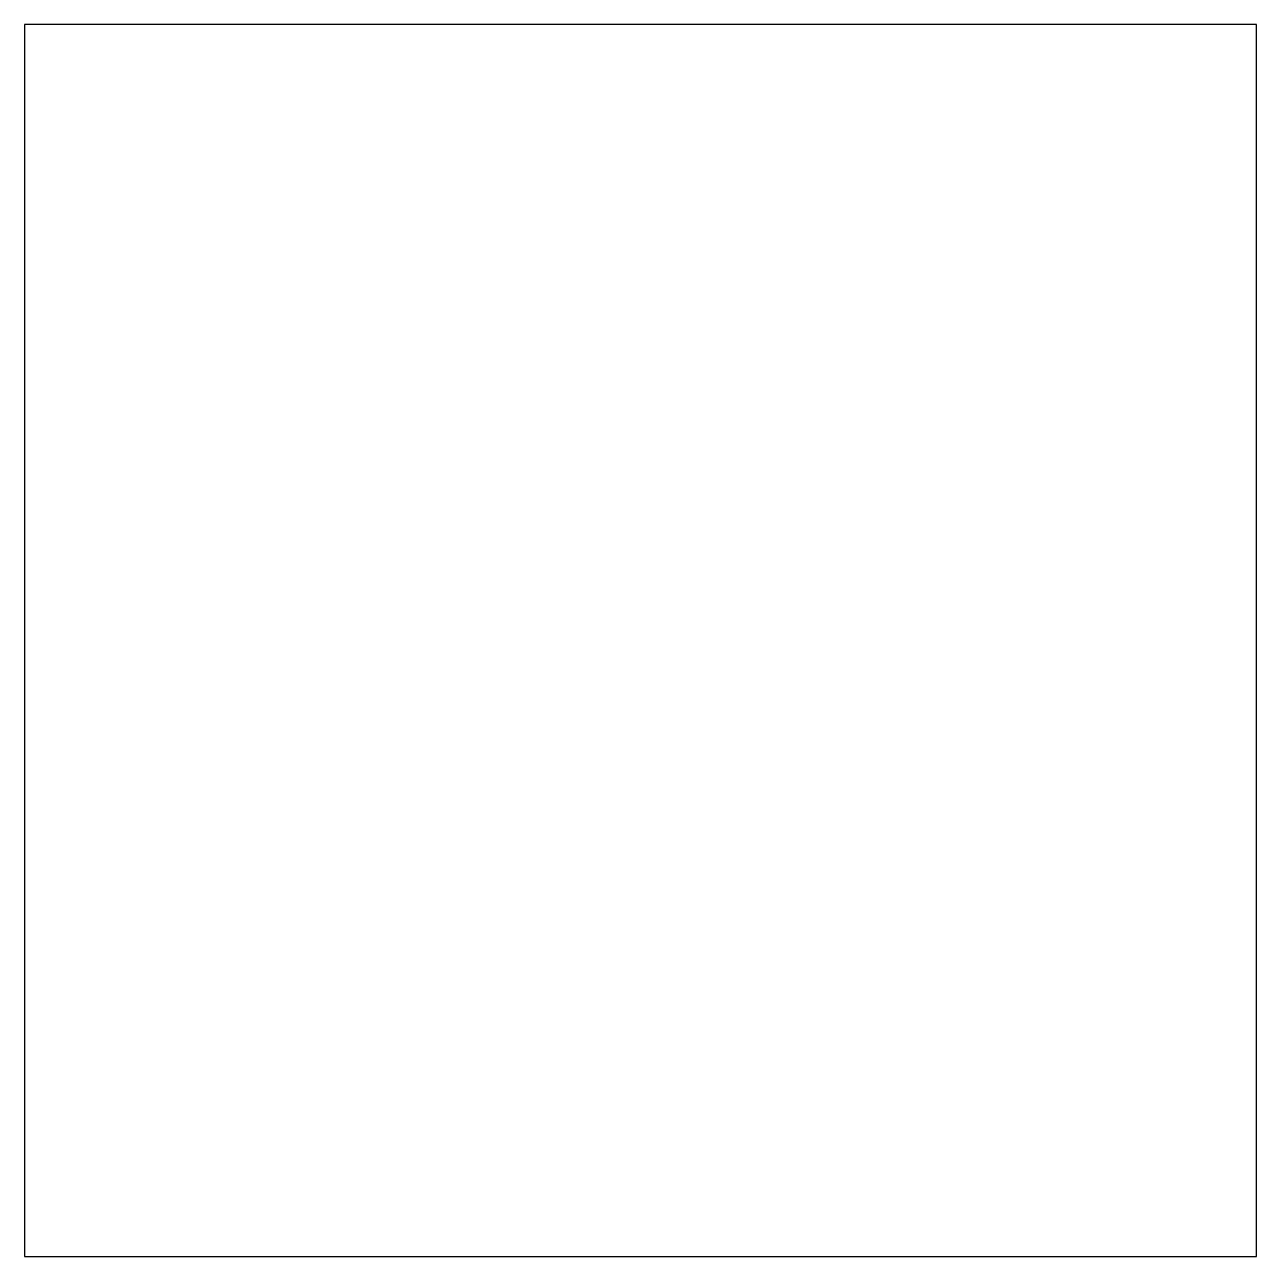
# Model space of a CAD drawing. Extents: x 69.02 to 78.98, y 69.02 to 78.98.
import ezdxf

# ---------------------------------------------------------------- set-up
doc = ezdxf.new("R2010")
doc.units = 0

msp = doc.modelspace()

# ---------------------------------------------------------------- linework, layer by layer
msp.add_lwpolyline([(78.98, 78.98), (69.02, 78.98), (69.02, 69.02), (78.98, 69.02), (78.98, 78.98)], close=True)

doc.saveas('drawing.dxf')
